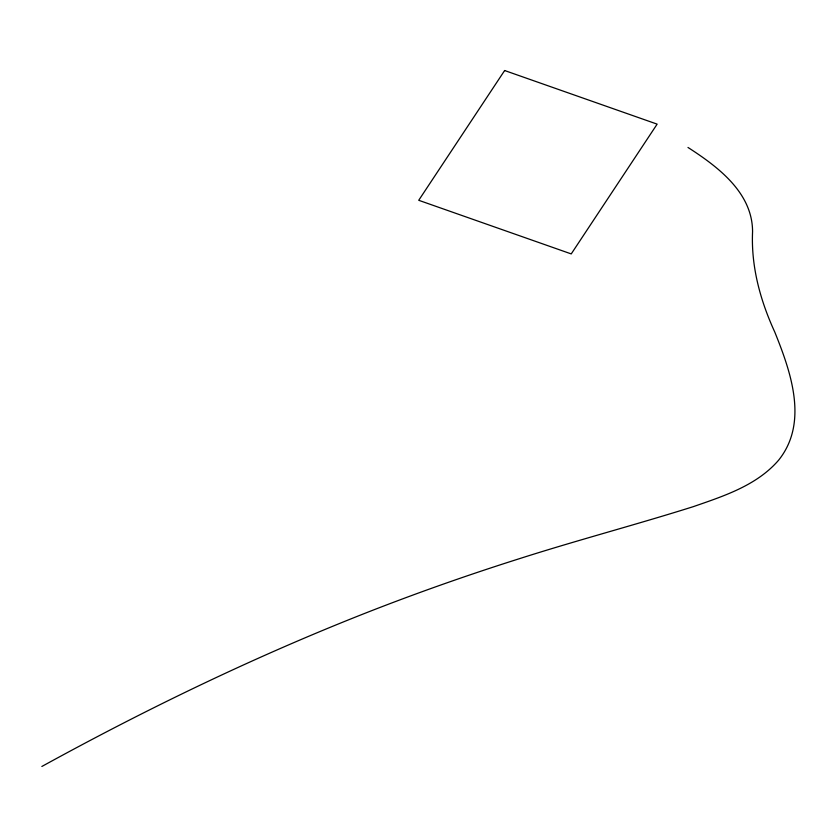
<?xml version="1.0" encoding="UTF-8"?>
<svg xmlns="http://www.w3.org/2000/svg" width="837" height="837" viewBox="0 0 837 837"><rect width="100%" height="100%" fill="white"/><g stroke="black" fill="none" stroke-linecap="round" stroke-linejoin="round"><path stroke-width="1.26" d="M41.85 766.472C148.013 708.144 257.346 655.392 370.195 611.251A2371.493 1498.858 9.1 0 1 519.526 558.645C577.101 540.231 635.576 524.841 693.224 506.678C723.775 496.069 756.805 485.491 778.619 460.183C808.824 422.528 790.777 371.764 774.8 332.111C760.32 300.546 750.988 266.626 752.568 231.671C752.526 192.5 717.707 166.636 687.983 147.458M504.638 70.528L418.73 200.294L571.232 253.914L657.139 124.138L504.638 70.528"/></g></svg>
